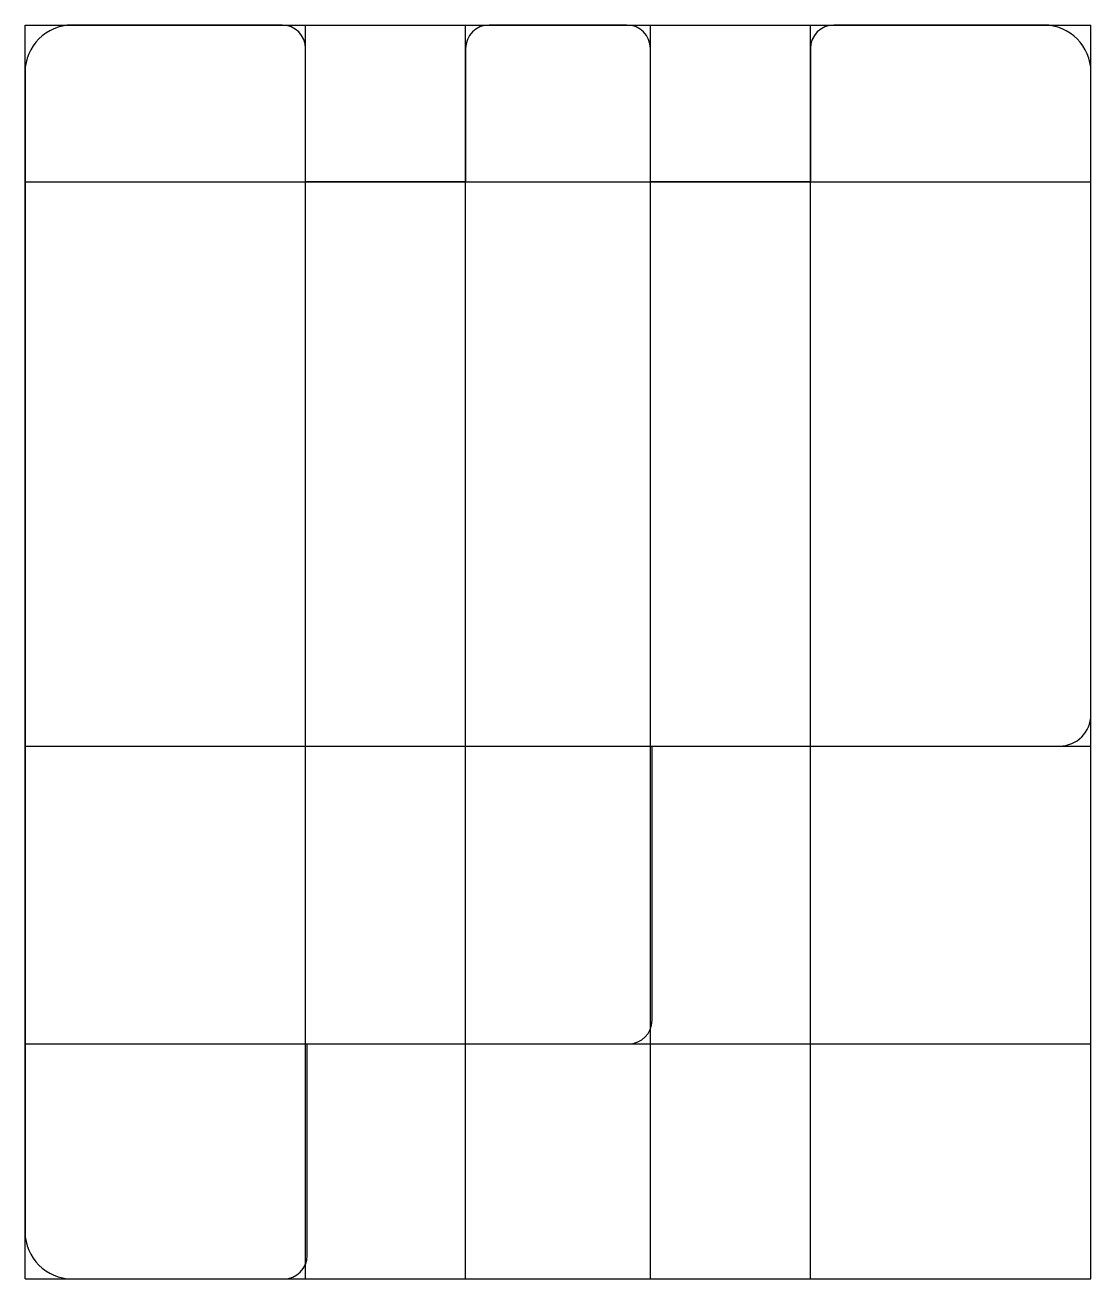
# Model space of a CAD drawing. Extents: x -17.9 to 50.1, y -70 to 10.
import ezdxf

# ---------------------------------------------------------------- set-up
doc = ezdxf.new("R2010")
doc.units = 0
doc.layers.get('0').update_dxf_attribs({"linetype": 'CONTINUOUS'})

msp = doc.modelspace()

# ---------------------------------------------------------------- linework, layer by layer
at = {"linetype": 'CONTINUOUS'}
for p, q in [((-17.9, 10), (50.1, 10)), ((-17.9, -70), (-17.9, 10)), ((-1.5, 10), (-14.9, 10)), ((-1.5, 10), (-14.9, 10)), ((-1.5, 10), (-14.9, 10)), ((0, -70), (0, 10)), ((10.2, -70), (10.2, 10)), ((20.5, 10), (11.7, 10)), ((20.5, 10), (11.7, 10)), ((20.5, 10), (11.7, 10)), ((22, -70), (22, 10)), ((32.2, -70), (32.2, 10)), ((47.1, 10), (33.7, 10)), ((47.1, 10), (33.7, 10)), ((47.1, 10), (33.7, 10)), ((50.1, -70), (50.1, 10)), ((0, 0), (0, 8.5)), ((0, 0), (0, 8.5)), ((0, 0), (0, 8.5)), ((10.2, 8.5), (10.2, 0)), ((10.2, 8.5), (10.2, 0)), ((10.2, 8.5), (10.2, 0)), ((22, 0), (22, 8.5)), ((22, 0), (22, 8.5)), ((22, 0), (22, 8.5)), ((32.2, 8.5), (32.2, 0)), ((32.2, 8.5), (32.2, 0)), ((32.2, 8.5), (32.2, 0)), ((-17.9, 7), (-17.9, -67)), ((-17.9, 7), (-17.9, -67)), ((-17.9, 7), (-17.9, -67)), ((50.1, -34), (50.1, 7)), ((50.1, -34), (50.1, 7)), ((50.1, -34), (50.1, 7)), ((-17.9, 0), (50.1, 0)), ((10.2, 0), (0, 0)), ((10.2, 0), (0, 0)), ((10.2, 0), (0, 0)), ((32.2, 0), (22, 0)), ((32.2, 0), (22, 0)), ((32.2, 0), (22, 0)), ((-17.9, -36), (50.1, -36)), ((22.1, -53.5), (22.1, -36)), ((22.1, -36), (48.1, -36)), ((22.1, -53.5), (22.1, -36)), ((22.1, -36), (48.1, -36)), ((22.1, -53.5), (22.1, -36)), ((22.1, -36), (48.1, -36)), ((-17.9, -55), (50.1, -55)), ((0.1, -68.5), (0.1, -55)), ((0.1, -55), (20.6, -55)), ((0.1, -68.5), (0.1, -55)), ((0.1, -55), (20.6, -55)), ((0.1, -68.5), (0.1, -55)), ((0.1, -55), (20.6, -55)), ((-17.9, -70), (50.1, -70)), ((-14.9, -70), (-11.9, -70)), ((-14.9, -70), (-11.9, -70)), ((-14.9, -70), (-11.9, -70)), ((-11.9, -70), (-1.4, -70)), ((-11.9, -70), (-1.4, -70)), ((-11.9, -70), (-1.4, -70))]:
    msp.add_line(p, q, dxfattribs=at)
for centre, radius, start, end in [((-14.9, 7), 3, 90, 180), ((-14.9, 7), 3, 90, 180), ((-14.9, 7), 3, 90, 180), ((-1.5, 8.5), 1.5, 0, 90), ((-1.5, 8.5), 1.5, 0, 90), ((-1.5, 8.5), 1.5, 0, 90), ((11.7, 8.5), 1.5, 90, 180), ((11.7, 8.5), 1.5, 90, 180), ((11.7, 8.5), 1.5, 90, 180), ((20.5, 8.5), 1.5, 0, 90), ((20.5, 8.5), 1.5, 0, 90), ((20.5, 8.5), 1.5, 0, 90), ((33.7, 8.5), 1.5, 90, 180), ((33.7, 8.5), 1.5, 90, 180), ((33.7, 8.5), 1.5, 90, 180), ((47.1, 7), 3, 0, 90), ((47.1, 7), 3, 0, 90), ((47.1, 7), 3, 0, 90), ((48.1, -34), 2, 270, 0), ((48.1, -34), 2, 270, 0), ((48.1, -34), 2, 270, 0), ((20.6, -53.5), 1.5, 270, 0), ((20.6, -53.5), 1.5, 270, 0), ((20.6, -53.5), 1.5, 270, 0), ((-14.9, -67), 3, 180, 270), ((-14.9, -67), 3, 180, 270), ((-14.9, -67), 3, 180, 270), ((-1.4, -68.5), 1.5, 270, 0), ((-1.4, -68.5), 1.5, 270, 0), ((-1.4, -68.5), 1.5, 270, 0)]:
    msp.add_arc(centre, radius, start, end, dxfattribs=at)

doc.saveas('drawing.dxf')
